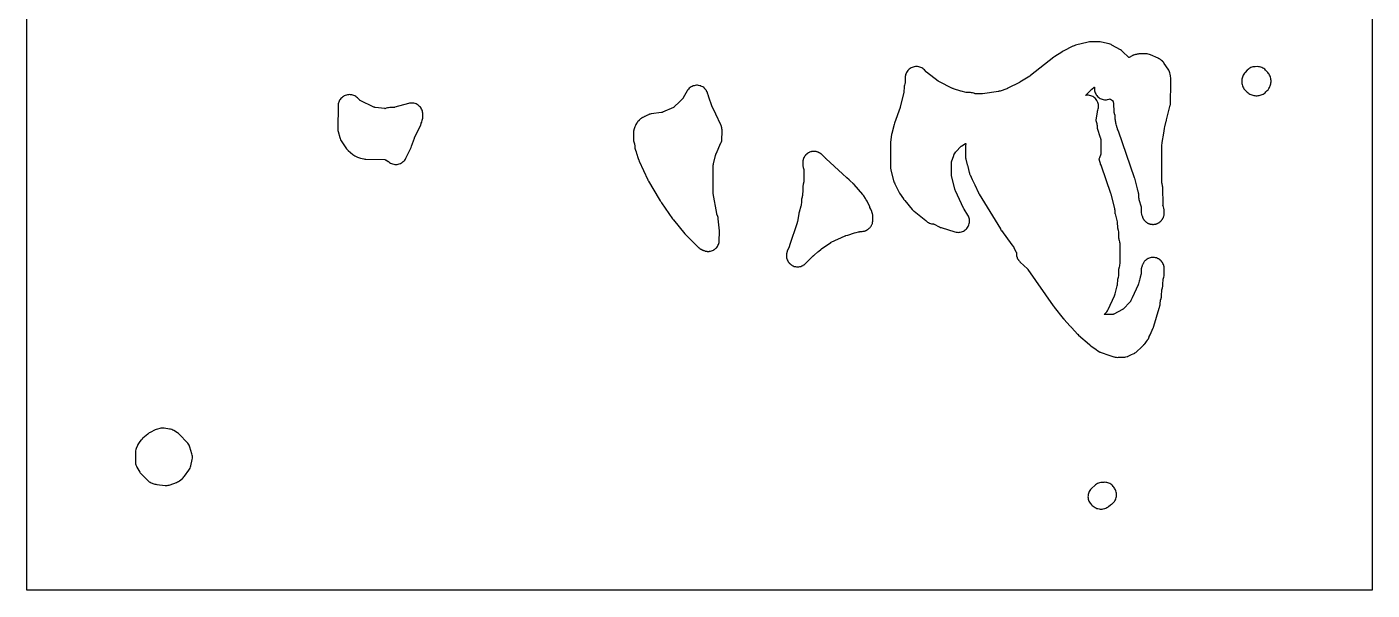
# Model space of a CAD drawing. Header units: millimetres. Extents: x 0 to 300, y 0 to 300.
# Drawn here: x 0 to 300, y 0 to 125.6 of the extents above; entities that cross this region are included whole.
import ezdxf

# ---------------------------------------------------------------- set-up
doc = ezdxf.new("R2010")
doc.units = ezdxf.units.MM
doc.layers.add('CUT', color=7, linetype='CONTINUOUS')

msp = doc.modelspace()

# ---------------------------------------------------------------- linework, layer by layer
at = {"layer": 'CUT'}
msp.add_lwpolyline([(299.96, 299.94), (299.96, 0.06), (299.96, 0.05), (299.96, 0.02), (299.96, 0.01), (299.95, 0), (299.94, 0), (299.91, 0), (299.9, 0), (0.06, 0), (0.05, 0), (0.02, 0), (0.01, 0), (0.01, 0.01), (0, 0.01), (0, 0.02), (0, 0.05), (0, 0.06), (0, 299.94)], dxfattribs=at)
for points in [[(193.35, 91.09), (193.43, 90.84), (193.54, 90.6), (194.45, 88.81), (194.6, 88.55), (195.45, 87.28), (195.48, 87.25), (195.5, 87.22), (195.6, 87.08), (195.66, 87.01), (195.67, 87), (195.76, 86.9), (197.42, 84.92), (197.57, 84.76), (197.73, 84.61), (197.79, 84.56), (197.82, 84.54), (200.45, 82.42), (200.46, 82.41), (200.54, 82.34), (200.64, 82.25), (200.65, 82.25), (200.84, 82.1), (201.04, 81.98), (201.26, 81.88), (201.49, 81.79), (201.72, 81.73), (201.96, 81.69), (202.15, 81.67), (202.22, 81.66), (202.24, 81.66), (202.25, 81.65), (202.26, 81.65), (202.27, 81.64), (202.28, 81.64), (203.44, 81.03), (203.48, 81.01), (203.5, 81), (203.69, 80.92), (203.89, 80.85), (206.95, 79.91), (207.18, 79.85), (207.42, 79.81), (207.66, 79.8), (207.9, 79.81), (208.14, 79.84), (208.38, 79.9), (208.61, 79.98), (208.83, 80.08), (209.04, 80.2), (209.23, 80.34), (209.41, 80.5), (209.58, 80.68), (209.73, 80.87), (209.86, 81.07), (209.97, 81.29), (210.05, 81.51), (210.12, 81.75), (210.16, 81.98), (210.18, 82.23), (210.17, 82.47), (210.15, 82.71), (210.1, 82.94), (210.02, 83.17), (209.93, 83.4), (209.81, 83.61), (208.96, 85), (208.93, 85.04), (208.9, 85.1), (208.86, 85.18), (207.05, 89.08), (207.01, 89.18), (207, 89.2), (206.98, 89.26), (206.95, 89.35), (206.93, 89.42), (206.92, 89.45), (206.18, 92.45), (206.18, 92.46), (206.17, 92.47), (206.17, 92.48), (206.16, 92.57), (206.15, 92.67), (206.15, 92.7), (206.15, 92.71), (206.14, 95.08), (206.15, 95.19), (206.15, 95.26), (206.15, 95.28), (206.15, 95.31), (206.17, 95.4), (206.17, 95.44), (206.18, 95.46), (206.18, 95.48), (206.2, 95.52), (206.67, 96.96), (206.71, 97.09), (206.76, 97.18), (206.77, 97.2), (206.8, 97.26), (207.03, 97.63), (207.04, 97.64), (207.08, 97.7), (207.1, 97.74), (207.14, 97.78), (207.14, 97.79), (207.18, 97.82), (207.19, 97.84), (208.27, 98.94), (208.33, 99), (208.36, 99.03), (208.38, 99.04), (208.4, 99.06), (208.46, 99.09), (208.5, 99.12), (209.33, 99.61), (209.4, 99.64), (209.35, 99.46), (209.35, 99.44), (209.31, 99.2), (209.31, 99.18), (209.3, 98.93), (209.31, 96.77), (209.31, 96.75), (209.31, 96.73), (209.31, 96.68), (209.32, 96.63), (209.32, 96.62), (209.33, 96.47), (209.33, 96.44), (209.38, 96.18), (209.38, 96.17), (209.38, 96.14), (209.7, 94.85), (209.73, 94.75), (209.8, 94.47), (210.13, 93.15), (210.14, 93.11), (210.16, 93.04), (210.17, 93.01), (210.18, 92.98), (210.19, 92.92), (210.2, 92.9), (210.21, 92.89), (210.21, 92.88), (210.28, 92.7), (210.3, 92.66), (210.78, 91.62), (211.15, 90.84), (211.35, 90.41), (212.18, 88.62), (212.18, 88.61), (212.19, 88.59), (212.22, 88.53), (212.24, 88.5), (212.25, 88.49), (212.27, 88.45), (212.29, 88.41), (212.31, 88.37), (212.32, 88.35), (212.33, 88.34), (217.07, 80.57), (217.1, 80.51), (217.12, 80.47), (217.14, 80.44), (217.16, 80.41), (217.17, 80.39), (217.28, 80.23), (217.29, 80.22), (219.66, 77), (219.98, 76.57), (219.98, 76.56), (219.99, 76.55), (219.99, 76.54), (220, 76.53), (220.01, 76.52), (220.02, 76.5), (220.02, 76.49), (220.03, 76.48), (220.04, 76.47), (220.07, 76.41), (220.24, 76.07), (220.59, 75.36), (220.59, 75.35), (220.6, 75.33), (220.61, 75.31), (220.62, 75.28), (220.63, 75.27), (220.63, 75.26), (220.63, 75.25), (220.63, 75.24), (220.63, 75.22), (220.64, 75.02), (220.66, 74.84), (220.66, 74.8), (220.69, 74.6), (220.69, 74.58), (220.74, 74.37), (220.74, 74.35), (220.78, 74.23), (220.8, 74.19), (220.81, 74.17), (220.81, 74.16), (220.81, 74.15), (220.82, 74.13), (220.83, 74.12), (220.91, 73.93), (220.91, 73.92), (221.02, 73.72), (221.06, 73.66), (221.08, 73.64), (221.09, 73.62), (221.11, 73.59), (221.15, 73.53), (221.3, 73.35), (221.3, 73.34), (221.39, 73.25), (221.41, 73.23), (221.43, 73.22), (221.46, 73.19), (221.47, 73.18), (223.1, 71.69), (223.1, 71.68), (223.12, 71.67), (223.13, 71.66), (223.13, 71.65), (223.14, 71.64), (223.18, 71.6), (223.19, 71.58), (223.22, 71.54), (228.87, 63.42), (228.9, 63.39), (228.91, 63.37), (228.95, 63.32), (228.96, 63.31), (228.97, 63.29), (228.99, 63.27), (229, 63.25), (229.05, 63.19), (229.05, 63.18), (229.09, 63.13), (231.08, 60.62), (231.11, 60.58), (231.12, 60.57), (231.19, 60.49), (231.24, 60.43), (232.63, 58.9), (232.69, 58.84), (232.79, 58.73), (232.99, 58.51), (234.3, 57.07), (234.31, 57.06), (234.51, 56.86), (234.52, 56.86), (236.91, 54.78), (236.92, 54.77), (236.95, 54.74), (237, 54.7), (237.01, 54.69), (237.06, 54.65), (237.07, 54.64), (237.09, 54.63), (237.16, 54.57), (237.17, 54.56), (237.19, 54.55), (237.2, 54.54), (237.23, 54.51), (238.4, 53.66), (238.83, 53.35), (238.84, 53.35), (238.85, 53.34), (238.89, 53.31), (238.97, 53.26), (239.05, 53.21), (239.09, 53.19), (239.11, 53.18), (239.12, 53.17), (239.19, 53.14), (239.28, 53.1), (239.28, 53.09), (239.32, 53.08), (239.35, 53.07), (239.37, 53.06), (239.51, 53.01), (239.52, 53), (241.25, 52.43), (242.4, 52.05), (242.41, 52.05), (242.42, 52.05), (242.46, 52.04), (242.47, 52.03), (242.48, 52.03), (242.68, 51.97), (242.96, 51.93), (243.24, 51.92), (243.25, 51.92), (243.38, 51.93), (243.5, 51.93), (243.61, 51.93), (243.67, 51.93), (243.7, 51.93), (243.82, 51.93), (244.55, 51.94), (244.7, 51.95), (244.76, 51.96), (244.79, 51.96), (244.81, 51.96), (244.84, 51.96), (245.07, 52), (245.08, 52.01), (245.32, 52.08), (245.47, 52.14), (245.5, 52.15), (245.51, 52.15), (245.56, 52.17), (245.57, 52.18), (246.16, 52.45), (246.33, 52.52), (246.67, 52.68), (246.88, 52.78), (246.89, 52.79), (247.07, 52.88), (247.08, 52.89), (247.26, 53), (247.27, 53.01), (247.43, 53.13), (247.44, 53.14), (247.59, 53.28), (247.6, 53.29), (248.38, 54.05), (248.74, 54.41), (248.96, 54.63), (249.06, 54.73), (249.07, 54.75), (249.19, 54.87), (249.21, 54.89), (249.27, 54.97), (249.3, 55.01), (249.31, 55.02), (249.33, 55.04), (249.65, 55.47), (249.88, 55.78), (249.9, 55.81), (249.9, 55.82), (249.92, 55.85), (249.93, 55.86), (249.95, 55.89), (249.99, 55.95), (250, 55.97), (250.01, 55.98), (250.03, 56.01), (250.03, 56.02), (250.04, 56.03), (250.07, 56.08), (250.14, 56.22), (250.14, 56.23), (250.15, 56.25), (250.16, 56.27), (250.17, 56.29), (250.25, 56.47), (250.28, 56.54), (250.47, 56.97), (251.17, 58.53), (251.18, 58.54), (251.2, 58.6), (251.23, 58.7), (251.26, 58.77), (251.29, 58.85), (251.3, 58.86), (252.49, 62.92), (252.52, 63.05), (252.55, 63.15), (252.6, 63.32), (252.62, 63.38), (252.63, 63.42), (252.68, 63.65), (252.69, 63.68), (252.7, 63.69), (252.7, 63.7), (252.71, 63.78), (252.71, 63.81), (252.71, 63.85), (252.72, 63.93), (252.73, 63.99), (252.76, 64.56), (252.76, 64.58), (252.77, 64.62), (252.77, 64.63), (252.77, 64.64), (252.78, 64.65), (252.81, 64.73), (252.83, 64.78), (252.85, 64.83), (252.86, 64.86), (252.86, 64.87), (252.89, 64.95), (252.9, 64.98), (252.91, 64.99), (252.91, 65), (252.92, 65.03), (252.93, 65.07), (252.93, 65.09), (252.94, 65.13), (252.96, 65.19), (252.97, 65.22), (253.01, 65.45), (253.01, 65.49), (253.01, 65.56), (253.02, 65.67), (253.02, 65.68), (253.06, 66.87), (253.06, 66.91), (253.06, 66.92), (253.06, 66.94), (253.06, 66.95), (253.06, 66.96), (253.07, 66.97), (253.07, 66.98), (253.07, 66.99), (253.07, 67), (253.08, 67.01), (253.08, 67.03), (253.12, 67.12), (253.13, 67.13), (253.16, 67.21), (253.18, 67.27), (253.19, 67.29), (253.2, 67.34), (253.24, 67.49), (253.26, 67.56), (253.29, 67.74), (253.29, 67.76), (253.3, 67.77), (253.3, 67.78), (253.3, 67.8), (253.3, 67.83), (253.31, 68), (253.32, 68.01), (253.33, 68.49), (253.33, 68.51), (253.33, 68.54), (253.34, 69.02), (253.35, 69.09), (253.35, 69.12), (253.35, 69.15), (253.35, 69.17), (253.35, 69.2), (253.35, 69.22), (253.35, 69.23), (253.35, 69.25), (253.35, 69.26), (253.35, 69.27), (253.36, 69.28), (253.36, 69.29), (253.36, 69.3), (253.36, 69.31), (253.36, 69.32), (253.37, 69.34), (253.38, 69.36), (253.38, 69.38), (253.39, 69.41), (253.41, 69.46), (253.44, 69.54), (253.45, 69.55), (253.45, 69.56), (253.46, 69.59), (253.46, 69.6), (253.52, 69.81), (253.57, 70.08), (253.57, 70.09), (253.59, 70.35), (253.59, 70.37), (253.6, 71.19), (253.6, 71.3), (253.61, 71.38), (253.61, 71.46), (253.61, 71.65), (253.61, 71.68), (253.6, 71.9), (253.6, 71.92), (253.59, 72.01), (253.57, 72.15), (253.57, 72.16), (253.55, 72.24), (253.53, 72.32), (253.53, 72.33), (253.52, 72.35), (253.51, 72.39), (253.51, 72.4), (253.5, 72.43), (253.49, 72.47), (253.46, 72.55), (253.43, 72.62), (253.43, 72.63), (253.33, 72.85), (253.21, 73.06), (253.2, 73.07), (253.17, 73.11), (253.13, 73.16), (253.09, 73.22), (253.07, 73.26), (253.06, 73.26), (253.05, 73.27), (253.01, 73.32), (253, 73.33), (252.96, 73.39), (252.91, 73.44), (252.73, 73.61), (252.71, 73.62), (252.68, 73.64), (252.63, 73.68), (252.54, 73.75), (252.33, 73.88), (252.29, 73.9), (252.13, 73.98), (252.12, 73.99), (252.1, 74), (251.89, 74.08), (251.88, 74.08), (251.83, 74.09), (251.65, 74.14), (251.41, 74.18), (251.17, 74.2), (251.05, 74.2), (250.93, 74.2), (250.69, 74.17), (250.45, 74.12), (250.24, 74.05), (250.22, 74.04), (250.12, 73.99), (250, 73.94), (249.78, 73.82), (249.75, 73.8), (249.74, 73.79), (249.69, 73.76), (249.58, 73.69), (249.4, 73.53), (249.36, 73.49), (249.35, 73.47), (249.31, 73.43), (249.23, 73.35), (249.14, 73.23), (249.08, 73.16), (249, 73.03), (248.95, 72.96), (248.88, 72.82), (248.84, 72.74), (248.78, 72.59), (248.76, 72.55), (248.75, 72.54), (248.74, 72.52), (248.72, 72.46), (248.68, 72.35), (248.67, 72.32), (248.67, 72.31), (248.66, 72.3), (248.66, 72.29), (248.65, 72.27), (248.64, 72.24), (248.64, 72.23), (248.63, 72.22), (248.63, 72.21), (248.58, 72.08), (248.56, 71.99), (248.56, 71.98), (248.56, 71.96), (248.55, 71.93), (248.55, 71.92), (248.53, 71.88), (248.49, 71.66), (248.47, 71.45), (248.44, 70.77), (248.44, 70.67), (248.44, 70.66), (248.44, 70.65), (248.44, 70.62), (248.43, 70.61), (248.43, 70.6), (248.43, 70.59), (248.43, 70.58), (248.43, 70.57), (248.25, 69.84), (248.14, 69.4), (248.07, 69.12), (248.02, 68.93), (247.85, 68.29), (247.85, 68.27), (247.83, 68.2), (247.83, 68.19), (247.82, 68.18), (247.82, 68.17), (247.82, 68.16), (247.81, 68.14), (247.8, 68.12), (246.46, 65.22), (246.23, 64.72), (246.15, 64.54), (246.12, 64.48), (246.11, 64.47), (246.1, 64.45), (246.1, 64.44), (246.09, 64.43), (246.09, 64.42), (246.08, 64.41), (246.07, 64.4), (246.07, 64.39), (246.07, 64.38), (246.04, 64.35), (246.03, 64.34), (246.02, 64.33), (244.45, 62.7), (244.44, 62.69), (244.43, 62.68), (244.42, 62.67), (244.4, 62.66), (244.4, 62.65), (244.37, 62.63), (244.36, 62.63), (244.35, 62.62), (244.34, 62.61), (244.32, 62.6), (242.35, 61.53), (242.32, 61.52), (242.31, 61.51), (242.3, 61.51), (242.29, 61.5), (242.26, 61.49), (242.25, 61.49), (242.23, 61.49), (242.22, 61.49), (242.21, 61.49), (242.2, 61.49), (240.28, 61.49), (240.26, 61.49), (240.25, 61.49), (240.24, 61.5), (240.27, 61.53), (240.62, 61.88), (240.81, 62.1), (240.97, 62.33), (241.1, 62.58), (242.53, 65.67), (242.62, 65.88), (242.68, 66.11), (243.12, 67.85), (243.17, 68.09), (243.2, 68.34), (243.23, 69.03), (243.24, 69.12), (243.24, 69.13), (243.24, 69.14), (243.25, 69.23), (243.25, 69.28), (243.26, 69.32), (243.26, 69.33), (243.28, 69.4), (243.28, 69.41), (243.3, 69.46), (243.34, 69.55), (243.42, 69.82), (243.47, 70.09), (243.49, 70.36), (243.52, 71.57), (243.52, 71.64), (243.53, 71.72), (243.54, 71.8), (243.54, 71.82), (243.54, 71.84), (243.56, 71.89), (243.59, 71.97), (243.61, 72.03), (243.62, 72.06), (243.69, 72.32), (243.74, 72.58), (243.75, 72.84), (243.76, 77.07), (243.75, 77.29), (243.72, 77.51), (243.68, 77.72), (243.6, 78.02), (243.59, 78.04), (243.54, 78.23), (243.53, 78.27), (243.53, 78.33), (243.52, 78.46), (243.49, 79.66), (243.47, 79.92), (243.42, 80.19), (243.34, 80.44), (243.32, 80.51), (243.3, 80.59), (243.28, 80.64), (243.26, 80.72), (243.26, 80.74), (243.25, 80.84), (243.24, 80.91), (243.24, 80.93), (243.24, 80.97), (243.2, 81.89), (243.17, 82.17), (243.11, 82.44), (242.72, 83.9), (242.7, 83.95), (242.7, 83.96), (242.7, 83.98), (242.7, 84.02), (242.69, 84.12), (242.69, 84.14), (242.65, 84.7), (242.63, 84.92), (242.58, 85.14), (241.79, 88.29), (241.73, 88.5), (239.61, 94.57), (239.52, 94.8), (239.41, 95.01), (239.38, 95.06), (239.37, 95.15), (239.32, 95.39), (239.25, 95.63), (239.09, 96.09), (239.07, 96.13), (239.08, 96.15), (239.1, 96.18), (239.23, 96.46), (239.25, 96.5), (239.26, 96.53), (239.27, 96.56), (239.3, 96.62), (239.31, 96.65), (239.35, 96.74), (239.36, 96.77), (239.37, 96.78), (239.38, 96.8), (239.39, 96.83), (239.39, 96.84), (239.39, 96.85), (239.4, 96.87), (239.41, 96.88), (239.42, 96.9), (239.43, 96.94), (239.46, 97.04), (239.47, 97.09), (239.47, 97.1), (239.48, 97.15), (239.49, 97.17), (239.49, 97.18), (239.49, 97.19), (239.5, 97.2), (239.51, 97.26), (239.52, 97.34), (239.52, 97.35), (239.52, 97.36), (239.53, 97.44), (239.53, 97.46), (239.54, 97.47), (239.54, 97.48), (239.55, 97.71), (239.54, 100.15), (239.54, 100.16), (239.54, 100.17), (239.54, 100.2), (239.53, 100.4), (239.53, 100.42), (239.52, 100.48), (239.51, 100.5), (239.51, 100.51), (239.5, 100.56), (239.49, 100.65), (239.49, 100.67), (239.45, 100.82), (239.44, 100.83), (239.43, 100.87), (239.42, 100.92), (238.76, 102.98), (238.75, 103.01), (238.75, 103.03), (238.75, 103.04), (238.74, 103.05), (238.74, 103.07), (238.74, 103.08), (238.74, 103.09), (238.73, 103.1), (238.73, 103.11), (238.73, 103.13), (238.73, 103.16), (238.73, 103.18), (238.73, 103.21), (238.73, 103.22), (238.72, 103.24), (238.72, 103.27), (238.71, 103.47), (238.71, 103.48), (238.7, 103.68), (238.7, 103.69), (238.69, 103.7), (238.68, 103.79), (238.68, 103.83), (238.68, 103.87), (238.67, 103.93), (238.67, 103.94), (238.65, 104.03), (238.62, 104.18), (238.61, 104.18), (238.59, 104.24), (238.58, 104.27), (238.58, 104.3), (238.57, 104.32), (238.54, 104.41), (238.54, 104.42), (238.53, 104.45), (238.52, 104.47), (238.51, 104.48), (238.5, 104.5), (238.47, 104.59), (238.46, 104.61), (238.45, 104.64), (238.44, 104.69), (238.43, 104.69), (238.43, 104.7), (238.43, 104.71), (238.42, 104.72), (238.42, 104.74), (238.42, 104.75), (238.42, 104.79), (238.42, 104.81), (238.42, 104.82), (238.43, 104.83), (238.72, 106.7), (238.73, 106.77), (238.73, 106.78), (238.74, 106.83), (238.74, 106.84), (238.74, 106.85), (238.75, 106.86), (238.84, 107.09), (238.91, 107.33), (238.95, 107.58), (238.97, 107.83), (238.96, 108.07), (238.93, 108.32), (238.87, 108.56), (238.79, 108.8), (238.69, 109.03), (238.57, 109.24), (238.42, 109.44), (238.26, 109.63), (238.07, 109.8), (237.88, 109.95), (237.66, 110.08), (237.44, 110.18), (237.21, 110.27), (236.96, 110.33), (236.72, 110.37), (236.47, 110.38), (236.45, 110.38), (236.25, 110.37), (236.15, 110.36), (236.14, 110.36), (236.13, 110.36), (236.13, 110.37), (236.14, 110.38), (236.15, 110.39), (237.29, 111.58), (237.39, 111.68), (237.4, 111.69), (237.41, 111.69), (237.42, 111.71), (237.43, 111.71), (237.46, 111.74), (237.48, 111.75), (238.02, 112.15), (238.03, 112.16), (238.04, 112.16), (238.04, 112.15), (238.04, 112.11), (238.03, 111.86), (238.04, 111.62), (238.08, 111.38), (238.14, 111.15), (238.22, 110.92), (238.33, 110.7), (238.45, 110.49), (238.6, 110.29), (238.76, 110.11), (238.94, 109.95), (239.13, 109.81), (239.34, 109.68), (239.56, 109.58), (239.79, 109.49), (240.02, 109.43), (240.26, 109.39), (240.51, 109.38), (240.75, 109.39), (240.99, 109.42), (241.23, 109.48), (241.31, 109.5), (241.35, 109.51), (241.56, 109.56), (241.57, 109.56), (241.58, 109.55), (241.59, 109.55), (241.59, 109.54), (241.6, 109.54), (241.83, 109.38), (241.86, 109.36), (241.91, 109.33), (242.03, 109.24), (242.07, 109.21), (242.08, 109.21), (242.09, 109.2), (242.1, 109.2), (242.12, 109.18), (242.12, 109.17), (242.13, 109.17), (242.13, 109.16), (242.14, 109.15), (242.14, 109.14), (242.15, 109.12), (242.23, 108.89), (242.25, 108.83), (242.29, 108.71), (242.3, 108.68), (242.31, 108.67), (242.31, 108.65), (242.31, 108.64), (242.31, 108.63), (242.31, 108.62), (242.32, 108.61), (242.32, 108.6), (242.32, 108.58), (242.32, 108.57), (242.33, 108.06), (242.33, 108.01), (242.33, 107.8), (242.34, 107.43), (242.35, 106.98), (242.35, 106.97), (242.35, 106.93), (242.36, 106.74), (242.37, 106.71), (242.37, 106.7), (242.37, 106.69), (242.37, 106.68), (242.37, 106.67), (242.37, 106.66), (242.39, 106.51), (242.41, 106.44), (242.41, 106.43), (242.45, 106.28), (242.46, 106.24), (242.47, 106.22), (242.48, 106.2), (242.48, 106.19), (242.48, 106.18), (242.49, 106.15), (242.52, 106.06), (242.56, 105.98), (242.57, 105.97), (242.57, 105.96), (242.58, 105.94), (242.59, 105.91), (242.59, 105.9), (242.59, 105.89), (242.59, 105.87), (242.59, 105.85), (242.59, 105.77), (242.62, 105.23), (242.62, 105.21), (242.63, 105.16), (242.63, 105.1), (242.64, 104.93), (242.64, 104.89), (242.66, 104.68), (242.71, 104.44), (242.73, 104.35), (242.75, 104.24), (242.8, 104.04), (242.91, 103.59), (242.92, 103.58), (242.92, 103.57), (242.92, 103.56), (242.93, 103.53), (242.94, 103.52), (242.94, 103.51), (242.96, 103.45), (242.97, 103.41), (242.97, 103.4), (242.98, 103.36), (242.99, 103.34), (243.01, 103.29), (243.14, 102.92), (243.22, 102.67), (243.3, 102.44), (246.93, 92.03), (246.97, 91.88), (247.49, 89.82), (247.57, 89.51), (247.59, 89.43), (247.63, 89.29), (247.8, 88.62), (247.8, 88.61), (247.8, 88.6), (247.8, 88.58), (247.81, 88.54), (247.82, 88.51), (247.83, 88.46), (247.84, 88.44), (247.84, 88.43), (247.84, 88.41), (247.85, 88.4), (247.85, 88.39), (247.85, 88.38), (247.85, 88.37), (247.85, 88.36), (247.85, 88.35), (247.85, 88.32), (247.86, 88.22), (247.86, 88.18), (247.88, 87.97), (247.89, 87.83), (247.89, 87.79), (247.9, 87.65), (247.9, 87.63), (247.9, 87.61), (247.92, 87.38), (247.97, 87.19), (247.97, 87.18), (247.98, 87.17), (247.98, 87.16), (247.98, 87.15), (247.98, 87.14), (248.43, 85.46), (248.48, 85.3), (248.46, 85.14), (248.46, 84.89), (248.46, 84.88), (248.47, 84.73), (248.47, 84.7), (248.47, 84.69), (248.48, 84.49), (248.48, 84.42), (248.48, 84.41), (248.48, 84.39), (248.48, 84.33), (248.48, 84.32), (248.49, 84.12), (248.54, 83.86), (248.55, 83.81), (248.61, 83.6), (248.62, 83.57), (248.63, 83.56), (248.63, 83.55), (248.66, 83.46), (248.74, 83.25), (248.76, 83.2), (248.79, 83.12), (248.81, 83.07), (248.82, 83.06), (248.83, 83.04), (248.84, 83.02), (248.84, 83.01), (248.85, 82.98), (248.86, 82.96), (248.9, 82.89), (248.91, 82.88), (248.92, 82.86), (248.92, 82.85), (248.93, 82.84), (248.93, 82.83), (248.94, 82.82), (248.98, 82.75), (249, 82.73), (249.01, 82.72), (249.02, 82.7), (249.04, 82.67), (249.04, 82.66), (249.05, 82.64), (249.07, 82.62), (249.12, 82.55), (249.15, 82.52), (249.17, 82.5), (249.19, 82.47), (249.19, 82.46), (249.2, 82.45), (249.27, 82.38), (249.28, 82.37), (249.29, 82.36), (249.31, 82.34), (249.33, 82.32), (249.37, 82.27), (249.41, 82.24), (249.45, 82.2), (249.51, 82.15), (249.55, 82.11), (249.59, 82.09), (249.6, 82.08), (249.64, 82.05), (249.7, 82.01), (249.75, 81.97), (249.79, 81.95), (249.84, 81.92), (249.89, 81.89), (249.91, 81.88), (249.92, 81.88), (249.93, 81.87), (249.96, 81.85), (249.99, 81.84), (250.05, 81.81), (250.12, 81.78), (250.19, 81.75), (250.25, 81.73), (250.28, 81.72), (250.3, 81.72), (250.32, 81.71), (250.35, 81.7), (250.36, 81.69), (250.37, 81.69), (250.42, 81.67), (250.44, 81.67), (250.46, 81.67), (250.49, 81.66), (250.5, 81.66), (250.51, 81.65), (250.57, 81.64), (250.66, 81.62), (250.75, 81.61), (250.9, 81.59), (250.93, 81.59), (250.95, 81.59), (250.96, 81.59), (250.97, 81.59), (250.99, 81.58), (251.14, 81.58), (251.23, 81.58), (251.34, 81.59), (251.35, 81.59), (251.36, 81.6), (251.37, 81.6), (251.39, 81.6), (251.44, 81.61), (251.46, 81.61), (251.47, 81.61), (251.48, 81.61), (251.5, 81.62), (251.52, 81.62), (251.63, 81.64), (251.64, 81.64), (251.71, 81.65), (251.78, 81.68), (251.81, 81.69), (251.85, 81.7), (251.86, 81.7), (251.87, 81.7), (251.94, 81.72), (252.06, 81.77), (252.07, 81.78), (252.09, 81.79), (252.16, 81.82), (252.31, 81.89), (252.32, 81.9), (252.33, 81.91), (252.36, 81.93), (252.37, 81.93), (252.39, 81.94), (252.4, 81.95), (252.41, 81.95), (252.42, 81.96), (252.52, 82.02), (252.54, 82.04), (252.55, 82.05), (252.56, 82.06), (252.57, 82.06), (252.66, 82.13), (252.69, 82.15), (252.71, 82.17), (252.72, 82.18), (252.73, 82.19), (252.74, 82.2), (252.75, 82.2), (252.76, 82.21), (252.84, 82.29), (252.89, 82.34), (252.91, 82.36), (252.93, 82.38), (252.97, 82.42), (253.01, 82.47), (253.02, 82.48), (253.03, 82.5), (253.05, 82.52), (253.07, 82.55), (253.08, 82.56), (253.09, 82.57), (253.16, 82.66), (253.18, 82.69), (253.18, 82.7), (253.19, 82.72), (253.2, 82.73), (253.21, 82.74), (253.23, 82.77), (253.26, 82.83), (253.27, 82.85), (253.28, 82.86), (253.3, 82.89), (253.32, 82.93), (253.33, 82.95), (253.33, 82.96), (253.34, 82.98), (253.38, 83.07), (253.41, 83.13), (253.42, 83.15), (253.42, 83.17), (253.43, 83.19), (253.44, 83.2), (253.47, 83.29), (253.5, 83.38), (253.51, 83.42), (253.51, 83.43), (253.52, 83.45), (253.56, 83.62), (253.57, 83.66), (253.58, 83.77), (253.58, 83.8), (253.58, 83.82), (253.58, 83.83), (253.59, 83.84), (253.59, 83.85), (253.59, 83.86), (253.59, 83.89), (253.59, 83.9), (253.59, 83.94), (253.59, 83.97), (253.6, 84.03), (253.6, 84.1), (253.6, 84.14), (253.6, 84.24), (253.6, 84.48), (253.59, 84.49), (253.59, 84.5), (253.59, 84.51), (253.59, 84.53), (253.58, 84.69), (253.57, 84.8), (253.56, 84.9), (253.53, 85.02), (253.52, 85.06), (253.51, 85.1), (253.5, 85.13), (253.49, 85.17), (253.49, 85.18), (253.49, 85.2), (253.41, 85.51), (253.38, 85.61), (253.35, 85.71), (253.33, 85.77), (253.32, 85.78), (253.32, 85.79), (253.32, 85.8), (253.33, 85.86), (253.33, 85.87), (253.34, 85.88), (253.34, 85.89), (253.35, 86.14), (253.31, 89.57), (253.31, 89.58), (253.31, 89.59), (253.3, 89.6), (253.3, 89.62), (253.29, 89.83), (253.28, 89.89), (253.25, 90.08), (253.24, 90.15), (253.12, 90.67), (253.1, 90.75), (253.08, 90.83), (253.08, 90.84), (253.08, 90.85), (253.07, 90.89), (253.06, 91), (253.05, 91.01), (253.05, 91.02), (253.05, 91.03), (253.05, 91.04), (253.05, 98.89), (253.05, 98.9), (253.05, 98.95), (253.06, 98.96), (253.06, 98.97), (253.06, 98.99), (253.06, 99), (253.06, 99.01), (253.09, 99.22), (253.16, 99.66), (253.18, 99.81), (253.5, 101.95), (253.65, 102.95), (253.65, 102.97), (253.65, 102.98), (253.65, 103), (253.66, 103.01), (253.66, 103.03), (253.66, 103.04), (253.66, 103.05), (253.67, 103.06), (253.67, 103.07), (253.74, 103.35), (254.05, 104.59), (254.1, 104.77), (254.14, 104.91), (254.96, 108.15), (254.96, 108.16), (254.96, 108.17), (254.98, 108.27), (254.99, 108.32), (255, 108.35), (255.02, 108.45), (255.02, 108.46), (255.04, 108.75), (255.04, 108.76), (255.08, 112.93), (255.08, 112.94), (255.08, 113.01), (255.08, 113.04), (255.07, 113.49), (255.05, 114.3), (255.03, 114.55), (255.03, 114.56), (255.02, 114.58), (255.02, 114.59), (254.98, 114.81), (254.95, 114.94), (254.94, 115), (254.93, 115.05), (254.86, 115.36), (254.85, 115.36), (254.79, 115.58), (254.79, 115.59), (254.71, 115.8), (254.68, 115.86), (254.67, 115.87), (254.66, 115.91), (254.61, 116.01), (254.6, 116.01), (254.48, 116.21), (253.6, 117.5), (253.59, 117.51), (253.44, 117.71), (253.41, 117.74), (253.26, 117.9), (253.21, 117.95), (253, 118.15), (252.96, 118.18), (252.9, 118.24), (252.84, 118.3), (252.75, 118.36), (252.66, 118.42), (252.53, 118.5), (252.52, 118.51), (252.51, 118.52), (252.48, 118.54), (252.38, 118.59), (252.33, 118.61), (252.28, 118.63), (250.54, 119.4), (250.53, 119.41), (250.29, 119.5), (250.06, 119.56), (250.05, 119.57), (249.8, 119.61), (249.79, 119.61), (249.78, 119.61), (249.56, 119.62), (249.55, 119.62), (249.54, 119.63), (249.08, 119.63), (248.82, 119.63), (248.62, 119.63), (248.55, 119.64), (248.48, 119.64), (248.38, 119.64), (248.37, 119.64), (248.34, 119.64), (248.32, 119.64), (248.11, 119.63), (247.91, 119.61), (247.77, 119.57), (247.71, 119.56), (247.67, 119.55), (247.65, 119.54), (247.58, 119.52), (247.45, 119.49), (247.24, 119.44), (247.22, 119.44), (247.04, 119.4), (247.02, 119.39), (247, 119.38), (246.76, 119.31), (246.74, 119.3), (246.72, 119.29), (246.7, 119.29), (246.65, 119.27), (246.61, 119.25), (246.58, 119.24), (246.55, 119.22), (246.53, 119.21), (246.5, 119.2), (246.49, 119.2), (245.78, 118.84), (245.71, 118.81), (245.7, 118.81), (245.64, 118.85), (244.4, 120.08), (244.24, 120.23), (244.06, 120.37), (243.87, 120.49), (241.96, 121.57), (241.75, 121.67), (241.54, 121.75), (241.32, 121.82), (239.63, 122.23), (239.33, 122.28), (239.03, 122.3), (237.26, 122.29), (236.96, 122.27), (236.68, 122.22), (233.81, 121.52), (233.54, 121.44), (233.28, 121.33), (233.26, 121.32), (233.25, 121.31), (231.05, 120.2), (231.03, 120.19), (231.01, 120.18), (230.88, 120.1), (230.79, 120.05), (230.76, 120.03), (229.24, 119.03), (229.19, 119), (229.18, 118.99), (228.99, 118.86), (223.78, 114.78), (223.62, 114.67), (223.61, 114.66), (221.44, 113.29), (221.41, 113.27), (221.4, 113.27), (221.31, 113.21), (218.76, 111.95), (218.65, 111.89), (218.61, 111.87), (218.52, 111.84), (217, 111.33), (216.93, 111.31), (216.91, 111.31), (216.89, 111.3), (216.85, 111.29), (216.75, 111.27), (216.72, 111.27), (216.71, 111.26), (216.7, 111.26), (216.65, 111.25), (213.12, 110.73), (213.11, 110.73), (212.98, 110.71), (212.88, 110.7), (212.78, 110.68), (212.77, 110.68), (212.75, 110.68), (212.73, 110.68), (211.52, 110.71), (211.46, 110.71), (211.43, 110.72), (211.41, 110.72), (211.34, 110.75), (211.12, 110.84), (210.88, 110.9), (210.64, 110.94), (210.4, 110.96), (209.59, 110.98), (209.57, 110.98), (209.53, 110.98), (209.49, 110.99), (209.46, 110.99), (208.32, 111.27), (208.3, 111.28), (208.29, 111.28), (208.25, 111.29), (206.6, 111.84), (206.53, 111.86), (206.43, 111.92), (203.34, 113.46), (203.27, 113.5), (203.26, 113.5), (203.25, 113.51), (203.23, 113.52), (203.2, 113.55), (200.61, 115.56), (200.52, 115.63), (200.51, 115.64), (200.13, 116.03), (199.95, 116.19), (199.75, 116.34), (199.54, 116.47), (199.32, 116.58), (199.09, 116.66), (198.86, 116.73), (198.61, 116.77), (198.37, 116.78), (198.12, 116.77), (197.88, 116.74), (197.64, 116.68), (197.41, 116.6), (197.18, 116.5), (196.97, 116.37), (196.77, 116.23), (196.59, 116.07), (196.42, 115.88), (196.27, 115.69), (196.15, 115.48), (196.04, 115.26), (195.95, 115.03), (195.89, 114.79), (195.85, 114.55), (195.84, 114.3), (195.83, 113.17), (195.83, 113.1), (195.83, 113.09), (195.81, 113.06), (195.75, 112.9), (195.67, 112.65), (195.62, 112.39), (195.59, 112.12), (195.55, 111.22), (195.55, 111.11), (195.55, 111.09), (195.53, 111.04), (195.53, 111.02), (194.74, 107.8), (194.71, 107.71), (194.7, 107.67), (193.44, 104.13), (193.37, 103.89), (192.87, 101.86), (192.82, 101.61), (192.58, 99.92), (192.56, 99.57), (192.56, 99.56), (192.56, 99.55), (192.59, 94.29), (192.6, 94.08), (192.63, 93.87), (192.67, 93.66)], [(273.38, 110.38), (273.61, 110.32), (273.84, 110.29), (274.07, 110.28), (274.31, 110.28), (274.54, 110.29), (274.77, 110.32), (275, 110.38), (275.22, 110.45), (275.43, 110.54), (275.65, 110.65), (275.88, 110.79), (276.1, 110.94), (276.3, 111.12), (276.59, 111.41), (276.78, 111.62), (276.94, 111.86), (277.08, 112.11), (277.18, 112.32), (277.26, 112.52), (277.33, 112.73), (277.38, 112.95), (277.41, 113.17), (277.42, 113.39), (277.42, 113.64), (277.41, 113.89), (277.37, 114.14), (277.31, 114.38), (277.22, 114.61), (277.11, 114.84), (276.99, 115.06), (276.88, 115.25), (276.74, 115.44), (276.59, 115.61), (276.2, 116.01), (276.01, 116.18), (275.81, 116.33), (275.59, 116.46), (275.36, 116.57), (275.12, 116.66), (274.87, 116.72), (274.61, 116.75), (274.36, 116.76), (273.88, 116.75), (273.63, 116.73), (273.39, 116.69), (273.16, 116.63), (272.93, 116.54), (272.71, 116.43), (272.5, 116.3), (272.31, 116.15), (272.13, 115.98), (271.64, 115.47), (271.48, 115.29), (271.34, 115.1), (271.22, 114.89), (271.12, 114.67), (271.04, 114.45), (270.99, 114.22), (270.95, 113.98), (270.94, 113.74), (270.94, 113.27), (270.95, 113.02), (270.99, 112.77), (271.05, 112.52), (271.14, 112.28), (271.25, 112.06), (271.39, 111.84), (271.54, 111.64), (271.72, 111.46), (272.11, 111.09), (272.3, 110.93), (272.5, 110.78), (272.71, 110.66), (272.95, 110.54), (273.16, 110.45)], [(135.29, 102.14), (135.29, 100.49), (135.29, 100.48), (135.3, 100.24), (135.34, 99.99), (135.34, 99.98), (135.4, 99.74), (135.48, 99.53), (135.49, 99.51), (135.49, 99.5), (135.5, 99.48), (135.51, 99.47), (135.51, 99.46), (135.52, 99.44), (135.52, 99.43), (135.52, 99.42), (135.52, 99.41), (135.52, 99.4), (135.52, 99.38), (135.53, 99.28), (135.53, 99.25), (135.53, 99.24), (135.55, 98.91), (135.56, 98.87), (135.56, 98.84), (135.56, 98.81), (135.56, 98.8), (135.56, 98.79), (135.58, 98.59), (135.58, 98.58), (135.62, 98.38), (135.62, 98.37), (135.68, 98.17), (135.68, 98.16), (135.83, 97.73), (135.94, 97.41), (135.99, 97.25), (136.25, 96.48), (136.32, 96.26), (136.34, 96.19), (136.37, 96.1), (136.41, 95.98), (136.42, 95.97), (136.42, 95.96), (136.52, 95.71), (138.46, 91.53), (138.49, 91.48), (138.49, 91.47), (138.52, 91.4), (138.54, 91.36), (138.63, 91.2), (141.02, 87.17), (141.22, 86.83), (141.28, 86.74), (141.33, 86.66), (141.4, 86.54), (141.41, 86.52), (141.5, 86.38), (141.51, 86.37), (143.98, 82.81), (143.99, 82.79), (144.04, 82.72), (144.05, 82.71), (144.08, 82.68), (144.13, 82.61), (144.16, 82.57), (146.68, 79.49), (146.75, 79.41), (146.77, 79.39), (146.8, 79.36), (146.85, 79.29), (146.86, 79.29), (148.49, 77.68), (149.26, 76.92), (149.54, 76.64), (149.66, 76.52), (149.68, 76.5), (149.76, 76.43), (149.85, 76.35), (149.87, 76.33), (149.88, 76.33), (149.89, 76.32), (149.96, 76.27), (149.99, 76.25), (150.02, 76.23), (150.06, 76.2), (150.09, 76.17), (150.28, 76.07), (150.32, 76.04), (150.75, 75.83), (150.78, 75.81), (150.84, 75.79), (150.87, 75.78), (150.94, 75.75), (150.97, 75.73), (151, 75.72), (151.2, 75.65), (151.23, 75.64), (151.29, 75.63), (151.35, 75.62), (151.43, 75.6), (151.44, 75.6), (151.45, 75.59), (151.46, 75.59), (151.55, 75.58), (151.64, 75.57), (151.65, 75.57), (151.66, 75.56), (151.67, 75.56), (151.68, 75.56), (151.7, 75.56), (151.91, 75.55), (151.94, 75.55), (152.11, 75.56), (152.12, 75.56), (152.13, 75.57), (152.15, 75.57), (152.17, 75.57), (152.18, 75.57), (152.39, 75.6), (152.41, 75.6), (152.63, 75.66), (152.65, 75.66), (152.85, 75.74), (152.87, 75.75), (153.09, 75.85), (153.28, 75.97), (153.29, 75.97), (153.46, 76.1), (153.47, 76.11), (153.48, 76.12), (153.65, 76.27), (153.66, 76.28), (153.82, 76.45), (153.96, 76.64), (153.97, 76.65), (154.09, 76.85), (154.2, 77.06), (154.28, 77.29), (154.34, 77.52), (154.38, 77.76), (154.4, 78), (154.44, 79.85), (154.44, 79.9), (154.44, 79.91), (154.43, 80.15), (154.17, 82.83), (154.13, 83.07), (154.13, 83.08), (154.13, 83.09), (154.12, 83.1), (154.12, 83.12), (154.07, 83.31), (154.05, 83.4), (154, 83.52), (153.99, 83.54), (153.98, 83.55), (153.96, 83.6), (153.94, 83.66), (153.93, 83.67), (153.92, 83.69), (153.91, 83.72), (153.91, 83.73), (153.9, 83.76), (153.89, 83.77), (153.89, 83.78), (153.89, 83.8), (153.88, 83.81), (153.88, 83.82), (153.88, 83.83), (153.87, 83.86), (153.87, 83.88), (153.87, 83.9), (153.86, 83.98), (153.04, 88.48), (153.03, 88.51), (153.02, 88.52), (153.02, 88.53), (153.02, 88.54), (153.02, 88.55), (153.02, 88.56), (153.02, 88.57), (153.02, 88.58), (153.01, 88.59), (153.01, 88.6), (153.01, 88.62), (153.01, 88.63), (153.01, 88.65), (153.01, 88.7), (153, 94.49), (153, 94.5), (153, 94.51), (153, 94.53), (153.01, 94.55), (153.01, 94.56), (153.01, 94.57), (153.02, 94.65), (153.03, 94.67), (153.04, 94.74), (153.05, 94.79), (153.06, 94.84), (153.07, 94.88), (153.08, 94.9), (153.12, 95.07), (153.56, 96.92), (153.58, 96.98), (153.62, 97.18), (153.63, 97.24), (153.64, 97.27), (153.64, 97.28), (153.65, 97.3), (153.66, 97.32), (153.66, 97.33), (154.76, 99.75), (154.76, 99.76), (154.8, 99.86), (154.83, 99.92), (154.84, 99.95), (154.86, 100), (154.93, 100.25), (154.94, 100.31), (154.95, 100.41), (154.96, 100.45), (154.97, 100.51), (154.97, 100.53), (154.97, 100.55), (154.98, 100.6), (154.99, 100.77), (155, 101.99), (155, 102.42), (155, 102.68), (155, 102.69), (154.99, 102.91), (154.99, 102.92), (154.96, 103.14), (154.96, 103.15), (154.91, 103.36), (154.91, 103.37), (154.91, 103.38), (154.9, 103.41), (154.9, 103.42), (154.89, 103.43), (154.87, 103.49), (154.84, 103.58), (154.84, 103.59), (154.76, 103.79), (154.75, 103.81), (153.62, 106.15), (152.78, 107.9), (152.77, 107.91), (152.75, 107.96), (152.75, 107.97), (152.74, 107.99), (152.73, 108.01), (152.72, 108.04), (152.72, 108.05), (152.09, 109.94), (152.02, 110.16), (151.99, 110.24), (151.98, 110.26), (151.77, 110.88), (151.77, 110.89), (151.68, 111.12), (151.65, 111.18), (151.57, 111.34), (151.52, 111.42), (151.44, 111.55), (151.43, 111.55), (151.4, 111.59), (151.39, 111.6), (151.38, 111.61), (151.38, 111.62), (151.33, 111.69), (151.29, 111.73), (151.28, 111.74), (151.28, 111.75), (151.11, 111.92), (151.11, 111.93), (150.92, 112.08), (150.91, 112.09), (150.71, 112.23), (150.49, 112.35), (150.27, 112.44), (150.26, 112.45), (150.02, 112.52), (149.78, 112.57), (149.53, 112.6), (149.28, 112.6), (149.04, 112.57), (148.8, 112.52), (148.79, 112.52), (148.56, 112.45), (148.55, 112.45), (148.32, 112.36), (148.1, 112.24), (147.9, 112.1), (147.71, 111.94), (147.53, 111.76), (147.38, 111.57), (147.38, 111.56), (147.34, 111.5), (147.32, 111.48), (147.31, 111.46), (147.24, 111.36), (146.32, 109.78), (146.32, 109.77), (146.31, 109.76), (146.26, 109.67), (146.25, 109.67), (146.25, 109.66), (146.25, 109.65), (146.24, 109.65), (146.22, 109.62), (146.22, 109.61), (146.21, 109.6), (146.2, 109.59), (146.19, 109.58), (145.74, 109.14), (145.72, 109.12), (145.66, 109.06), (145.49, 108.89), (144.35, 107.78), (144.35, 107.77), (144.33, 107.76), (144.32, 107.75), (144.32, 107.74), (144.31, 107.73), (144.3, 107.73), (144.29, 107.72), (144.27, 107.71), (144.26, 107.71), (144.25, 107.7), (144.23, 107.69), (144.2, 107.68), (144.19, 107.68), (141.71, 106.58), (141.7, 106.57), (141.68, 106.56), (141.67, 106.56), (141.66, 106.56), (141.65, 106.55), (141.64, 106.55), (141.62, 106.55), (141.62, 106.54), (141.6, 106.54), (141.59, 106.54), (141.53, 106.53), (139.2, 106.22), (138.99, 106.18), (138.95, 106.17), (138.94, 106.16), (138.93, 106.16), (138.9, 106.15), (138.87, 106.14), (138.84, 106.13), (138.78, 106.12), (138.66, 106.08), (138.58, 106.05), (138.41, 105.97), (138.38, 105.96), (137.8, 105.66), (137.74, 105.63), (137.72, 105.62), (137.67, 105.59), (137.36, 105.43), (137.32, 105.41), (137.31, 105.41), (137.3, 105.4), (137.28, 105.39), (137.18, 105.33), (137.14, 105.31), (137.12, 105.3), (137.09, 105.28), (137.08, 105.27), (137, 105.22), (136.86, 105.12), (136.66, 104.94), (136.63, 104.91), (136.62, 104.9), (136.6, 104.88), (136.53, 104.8), (136.49, 104.76), (136.18, 104.42), (136.12, 104.35), (136.1, 104.32), (136.06, 104.28), (136.03, 104.25), (136.01, 104.21), (135.99, 104.18), (135.98, 104.17), (135.96, 104.14), (135.94, 104.11), (135.93, 104.1), (135.92, 104.09), (135.9, 104.06), (135.9, 104.05), (135.8, 103.87), (135.79, 103.86), (135.79, 103.85), (135.72, 103.7), (135.71, 103.67), (135.7, 103.66), (135.69, 103.64), (135.56, 103.32), (135.47, 103.08), (135.46, 103.05), (135.46, 103.04), (135.43, 102.96), (135.42, 102.94), (135.39, 102.86), (135.39, 102.84), (135.39, 102.83), (135.36, 102.71), (135.36, 102.7), (135.35, 102.69), (135.35, 102.68), (135.35, 102.66), (135.34, 102.63), (135.34, 102.62), (135.34, 102.61), (135.33, 102.6), (135.3, 102.39), (135.3, 102.37), (135.29, 102.16)], [(72.43, 110.47), (72.19, 110.51), (71.95, 110.52), (71.7, 110.51), (71.46, 110.48), (71.23, 110.42), (71, 110.34), (70.78, 110.24), (70.57, 110.12), (70.37, 109.98), (70.19, 109.82), (70.02, 109.65), (69.87, 109.46), (69.74, 109.25), (69.64, 109.04), (69.55, 108.81), (69.51, 108.69), (69.44, 108.44), (69.4, 108.18), (69.38, 107.93), (69.33, 102.96), (69.34, 102.73), (69.37, 102.5), (69.42, 102.28), (69.78, 100.95), (69.86, 100.7), (69.96, 100.47), (70.09, 100.25), (71.14, 98.62), (71.29, 98.4), (71.46, 98.21), (71.66, 98.03), (72.7, 97.18), (72.91, 97.03), (73.13, 96.9), (73.75, 96.58), (73.95, 96.49), (74.16, 96.41), (74.37, 96.36), (75.11, 96.2), (75.34, 96.16), (75.57, 96.14), (79.82, 96.02), (79.88, 96.02), (79.89, 96.02), (79.92, 96.01), (79.95, 96), (79.96, 95.99), (79.98, 95.99), (80.02, 95.96), (80.59, 95.59), (80.6, 95.58), (80.62, 95.57), (80.68, 95.51), (80.88, 95.37), (81.1, 95.24), (81.32, 95.13), (81.56, 95.05), (81.8, 94.99), (82.05, 94.96), (82.3, 94.95), (82.55, 94.97), (82.8, 95.01), (83.04, 95.07), (83.27, 95.16), (83.5, 95.28), (83.71, 95.41), (83.9, 95.57), (84.09, 95.74), (84.25, 95.93), (84.39, 96.14), (84.51, 96.36), (85.66, 98.73), (85.77, 99), (86.4, 100.81), (86.4, 100.82), (86.41, 100.83), (86.42, 100.85), (86.45, 100.91), (87.81, 103.82), (87.85, 103.89), (87.9, 104.02), (87.95, 104.12), (88.03, 104.35), (88.17, 104.83), (88.22, 105.05), (88.26, 105.27), (88.27, 105.49), (88.28, 106.11), (88.27, 106.35), (88.24, 106.6), (88.18, 106.84), (88.11, 107.07), (88, 107.29), (87.88, 107.5), (87.74, 107.7), (87.58, 107.89), (87.4, 108.05), (87.21, 108.2), (87, 108.33), (86.78, 108.44), (86.55, 108.53), (86.31, 108.59), (86.07, 108.63), (85.83, 108.65), (85.58, 108.64), (85.34, 108.61), (85.1, 108.56), (82.07, 107.7), (82.05, 107.7), (82.03, 107.69), (82.01, 107.69), (81.95, 107.68), (81.94, 107.68), (81.83, 107.66), (80.91, 107.63), (80.65, 107.6), (80.39, 107.55), (80.13, 107.47), (79.96, 107.4), (79.94, 107.39), (79.93, 107.39), (79.91, 107.38), (79.9, 107.38), (79.89, 107.38), (79.78, 107.4), (77.67, 107.67), (77.6, 107.67), (77.56, 107.68), (77.55, 107.68), (77.52, 107.69), (77.47, 107.71), (77.41, 107.74), (77.37, 107.76), (74.31, 109.21), (74.26, 109.23), (74.24, 109.25), (74.22, 109.26), (73.69, 109.79), (73.51, 109.95), (73.31, 110.1), (73.11, 110.22), (72.89, 110.32), (72.66, 110.41)], [(169.37, 74.86), (169.36, 74.68), (169.36, 74.64), (169.36, 74.63), (169.36, 74.62), (169.37, 74.39), (169.37, 74.37), (169.37, 74.35), (169.38, 74.31), (169.39, 74.26), (169.41, 74.13), (169.46, 73.91), (169.46, 73.89), (169.51, 73.76), (169.51, 73.75), (169.52, 73.74), (169.55, 73.66), (169.65, 73.45), (169.65, 73.44), (169.77, 73.24), (169.78, 73.23), (169.92, 73.04), (169.92, 73.03), (169.94, 73.01), (169.96, 72.99), (170.08, 72.86), (170.09, 72.85), (170.27, 72.68), (170.31, 72.65), (170.35, 72.62), (170.39, 72.59), (170.46, 72.54), (170.49, 72.52), (170.58, 72.46), (170.67, 72.41), (170.89, 72.3), (171.12, 72.22), (171.36, 72.16), (171.6, 72.12), (171.85, 72.11), (172.09, 72.12), (172.1, 72.12), (172.13, 72.13), (172.15, 72.13), (172.34, 72.16), (172.57, 72.22), (172.8, 72.3), (172.81, 72.3), (172.83, 72.31), (172.86, 72.32), (172.9, 72.34), (173.03, 72.4), (173.06, 72.42), (173.09, 72.44), (173.11, 72.45), (173.24, 72.53), (173.26, 72.54), (173.29, 72.56), (173.33, 72.59), (173.44, 72.67), (173.44, 72.68), (173.49, 72.72), (173.53, 72.75), (173.62, 72.83), (173.62, 72.84), (175.34, 74.55), (175.39, 74.59), (175.4, 74.6), (175.41, 74.61), (175.43, 74.62), (175.43, 74.63), (175.44, 74.63), (175.45, 74.64), (175.46, 74.65), (175.47, 74.66), (175.51, 74.69), (175.56, 74.72), (176.4, 75.43), (176.47, 75.49), (176.61, 75.61), (177.03, 75.96), (177.06, 75.98), (177.07, 75.98), (177.08, 75.99), (177.1, 76.01), (177.11, 76.02), (177.12, 76.02), (177.13, 76.03), (177.14, 76.04), (177.22, 76.09), (179.24, 77.54), (179.25, 77.55), (179.26, 77.56), (179.28, 77.57), (179.29, 77.58), (179.32, 77.6), (179.35, 77.61), (179.37, 77.62), (182.45, 79.02), (182.46, 79.02), (182.49, 79.03), (182.51, 79.04), (182.52, 79.05), (182.53, 79.05), (182.54, 79.05), (182.55, 79.06), (182.57, 79.07), (182.59, 79.07), (182.62, 79.08), (183.02, 79.2), (184.54, 79.66), (184.95, 79.78), (185.45, 79.93), (185.46, 79.93), (185.47, 79.94), (185.48, 79.94), (185.49, 79.94), (185.5, 79.94), (185.52, 79.95), (185.55, 79.95), (185.56, 79.95), (185.58, 79.95), (185.68, 79.95), (185.75, 79.96), (186.12, 79.99), (186.23, 80), (186.24, 80), (186.25, 80.01), (186.27, 80.01), (186.28, 80.01), (186.5, 80.04), (186.51, 80.04), (186.52, 80.04), (186.6, 80.06), (186.64, 80.07), (186.67, 80.08), (186.74, 80.1), (186.76, 80.1), (186.91, 80.16), (186.95, 80.17), (186.96, 80.17), (186.97, 80.18), (186.98, 80.18), (186.99, 80.18), (187.02, 80.19), (187.1, 80.23), (187.11, 80.24), (187.13, 80.25), (187.17, 80.27), (187.19, 80.28), (187.2, 80.28), (187.25, 80.3), (187.26, 80.31), (187.31, 80.34), (187.36, 80.37), (187.37, 80.38), (187.45, 80.43), (187.49, 80.45), (187.53, 80.48), (187.57, 80.51), (187.66, 80.57), (187.76, 80.66), (187.85, 80.74), (187.93, 80.82), (188.03, 80.92), (188.09, 81), (188.18, 81.12), (188.23, 81.2), (188.32, 81.34), (188.35, 81.41), (188.43, 81.57), (188.45, 81.62), (188.52, 81.8), (188.53, 81.85), (188.58, 82.05), (188.58, 82.08), (188.58, 82.1), (188.59, 82.16), (188.6, 82.19), (188.62, 82.3), (188.63, 82.55), (188.63, 82.56), (188.63, 82.59), (188.62, 82.7), (188.62, 82.8), (188.62, 82.97), (188.62, 83.2), (188.62, 83.42), (188.62, 83.45), (188.62, 83.46), (188.62, 83.49), (188.61, 83.68), (188.61, 83.69), (188.6, 83.7), (188.58, 83.85), (188.58, 83.86), (188.57, 83.93), (188.56, 83.96), (188.5, 84.18), (188.49, 84.2), (188.45, 84.31), (188.44, 84.34), (188.42, 84.4), (188.41, 84.42), (188.4, 84.44), (188.17, 84.95), (187.99, 85.38), (187.95, 85.46), (187.56, 86.34), (187.56, 86.35), (187.55, 86.36), (187.54, 86.37), (187.54, 86.38), (187.51, 86.43), (187.49, 86.47), (187.48, 86.49), (187.48, 86.5), (187.46, 86.55), (187.38, 86.69), (187.34, 86.76), (187.22, 86.95), (187.18, 87.01), (187.15, 87.05), (186.98, 87.32), (186.61, 87.92), (186.6, 87.93), (186.55, 88.01), (186.54, 88.02), (186.54, 88.03), (186.51, 88.08), (186.44, 88.17), (186.41, 88.2), (186.39, 88.22), (186.38, 88.23), (184.48, 90.44), (184.46, 90.46), (184.27, 90.66), (184.25, 90.68), (183.58, 91.29), (183.36, 91.49), (182.84, 91.97), (181.84, 92.88), (178.2, 96.2), (178.17, 96.23), (178.16, 96.24), (178.15, 96.25), (178.14, 96.26), (178.13, 96.27), (177.27, 97.13), (177.18, 97.21), (177.09, 97.29), (177.08, 97.29), (177.03, 97.33), (177.01, 97.35), (176.97, 97.38), (176.89, 97.44), (176.88, 97.44), (176.81, 97.48), (176.78, 97.5), (176.77, 97.51), (176.74, 97.53), (176.67, 97.57), (176.55, 97.63), (176.51, 97.64), (176.49, 97.65), (176.47, 97.66), (176.45, 97.67), (176.37, 97.7), (176.22, 97.75), (176.21, 97.76), (176.12, 97.78), (176.11, 97.78), (175.98, 97.81), (175.97, 97.81), (175.77, 97.84), (175.76, 97.84), (175.75, 97.85), (175.74, 97.85), (175.73, 97.85), (175.48, 97.86), (175.24, 97.85), (175.23, 97.85), (174.99, 97.81), (174.91, 97.79), (174.75, 97.75), (174.75, 97.74), (174.52, 97.66), (174.47, 97.63), (174.3, 97.55), (174.29, 97.55), (174.27, 97.54), (174.25, 97.52), (174.23, 97.51), (174.09, 97.42), (174.08, 97.42), (174.01, 97.37), (173.99, 97.35), (173.96, 97.32), (173.94, 97.31), (173.89, 97.27), (173.71, 97.1), (173.62, 97), (173.58, 96.96), (173.54, 96.92), (173.54, 96.91), (173.52, 96.88), (173.5, 96.86), (173.44, 96.78), (173.4, 96.72), (173.4, 96.71), (173.32, 96.58), (173.32, 96.57), (173.29, 96.52), (173.28, 96.51), (173.28, 96.5), (173.27, 96.5), (173.18, 96.3), (173.17, 96.28), (173.17, 96.27), (173.09, 96.04), (173.06, 95.91), (173.05, 95.87), (173.05, 95.85), (173.04, 95.8), (173.01, 95.56), (173.01, 95.55), (173, 95.31), (173, 95.3), (173.01, 94.87), (173.01, 94.84), (173.01, 94.78), (173.02, 94.63), (173.03, 94.6), (173.04, 94.56), (173.04, 94.54), (173.06, 94.44), (173.06, 94.41), (173.06, 94.4), (173.09, 94.29), (173.09, 94.28), (173.1, 94.26), (173.11, 94.22), (173.11, 94.2), (173.12, 94.17), (173.13, 94.16), (173.14, 94.13), (173.16, 94.06), (173.19, 93.97), (173.21, 93.89), (173.23, 93.81), (173.25, 93.76), (173.25, 93.75), (173.26, 93.74), (173.26, 93.72), (173.26, 93.71), (173.26, 93.7), (173.27, 93.69), (173.27, 93.68), (173.27, 93.67), (173.27, 93.66), (173.27, 93.64), (173.27, 93.61), (173.28, 91.26), (173.28, 91.22), (173.28, 91.2), (173.28, 91.19), (173.27, 91.18), (173.27, 91.17), (173.27, 91.15), (173.27, 91.13), (173.26, 91.11), (173.25, 91.08), (173.25, 91.07), (173.11, 90.57), (173.06, 90.36), (173.03, 90.17), (173.03, 90.15), (173.02, 89.99), (173.01, 89.97), (173.01, 89.95), (173.01, 89.93), (173.01, 89.83), (173.01, 89.63), (173, 89.16), (172.98, 88.16), (172.98, 88.12), (172.98, 88.09), (172.97, 88.08), (172.97, 88.07), (172.97, 88.06), (172.97, 88.05), (172.96, 88.04), (172.96, 88.02), (172.96, 88.01), (172.95, 87.99), (172.95, 87.98), (172.9, 87.84), (172.9, 87.83), (172.89, 87.8), (172.86, 87.72), (172.85, 87.71), (172.85, 87.7), (172.85, 87.68), (172.78, 87.46), (172.74, 87.24), (172.74, 87.23), (172.73, 87.22), (172.73, 87.21), (172.73, 87.2), (172.73, 87.18), (172.72, 87.02), (172.71, 86.95), (172.71, 86.91), (172.71, 86.86), (172.7, 86.79), (172.69, 86.47), (172.67, 86.03), (172.67, 85.92), (172.67, 85.91), (172.67, 85.9), (172.64, 85.77), (172.6, 85.65), (172.6, 85.64), (172.59, 85.62), (172.19, 84.34), (172.19, 84.32), (172.19, 84.31), (172.18, 84.29), (172.17, 84.26), (172.16, 84.21), (172.12, 84.05), (172.11, 84), (172.11, 83.99), (171.8, 82.12), (171.79, 82.06), (171.79, 82.05), (171.79, 82.04), (171.79, 82.03), (171.79, 82.02), (171.77, 81.95), (171.77, 81.94), (171.76, 81.93), (171.76, 81.92), (171.76, 81.91), (170.08, 76.88), (170.07, 76.87), (170.03, 76.74), (170.02, 76.71), (170.01, 76.69), (170, 76.66), (170, 76.65), (169.99, 76.64), (169.99, 76.63), (169.98, 76.61), (169.98, 76.6), (169.98, 76.59), (169.56, 75.59), (169.55, 75.57), (169.55, 75.56), (169.53, 75.51), (169.52, 75.48), (169.51, 75.46), (169.5, 75.44), (169.47, 75.36), (169.47, 75.35), (169.47, 75.34), (169.44, 75.22), (169.43, 75.19), (169.42, 75.16), (169.41, 75.12), (169.41, 75.11), (169.41, 75.1), (169.4, 75.07), (169.4, 75.06), (169.39, 75.01), (169.37, 74.88)], [(25.17, 26.34), (25.29, 26.16), (25.42, 25.99), (25.57, 25.83), (26.91, 24.5), (27.1, 24.33), (27.3, 24.18), (27.51, 24.05), (27.74, 23.95), (28.29, 23.73), (28.51, 23.65), (28.73, 23.6), (28.96, 23.56), (30.84, 23.36), (31.07, 23.35), (31.29, 23.36), (31.52, 23.39), (31.75, 23.44), (31.97, 23.51), (33.35, 24.02), (33.59, 24.12), (33.81, 24.25), (34.03, 24.4), (34.69, 24.92), (34.86, 25.07), (35.03, 25.24), (35.17, 25.42), (36.14, 26.77), (36.28, 26.99), (36.4, 27.23), (36.49, 27.48), (36.56, 27.73), (36.85, 29.16), (36.89, 29.4), (36.9, 29.64), (36.89, 29.89), (36.86, 30.13), (36.8, 30.36), (36.35, 31.9), (36.27, 32.13), (36.17, 32.35), (36.05, 32.56), (35.9, 32.76), (35.74, 32.94), (34.04, 34.69), (33.82, 34.9), (33.57, 35.07), (32.75, 35.58), (32.52, 35.71), (32.29, 35.81), (32.04, 35.89), (31.78, 35.93), (30.59, 36.1), (30.35, 36.13), (30.1, 36.13), (29.85, 36.1), (29.61, 36.05), (29.11, 35.92), (28.86, 35.84), (28.62, 35.74), (27.48, 35.17), (27.3, 35.07), (27.13, 34.95), (26.96, 34.82), (25.85, 33.86), (25.72, 33.74), (25.67, 33.69), (25.62, 33.63), (25.61, 33.62), (25.52, 33.52), (25.47, 33.46), (25.44, 33.42), (25.02, 32.9), (24.87, 32.7), (24.74, 32.48), (24.64, 32.26), (24.36, 31.56), (24.28, 31.33), (24.22, 31.1), (24.19, 30.86), (24.18, 30.62), (24.19, 28.69), (24.2, 28.43), (24.25, 28.17), (24.32, 27.92), (24.41, 27.67), (24.53, 27.44)], [(236.65, 21.3), (236.62, 21.05), (236.61, 20.8), (236.63, 20.56), (236.66, 20.31), (236.73, 20.07), (236.82, 19.84), (236.93, 19.61), (237.06, 19.4), (237.21, 19.21), (237.38, 19.03), (237.57, 18.86), (237.77, 18.72), (238.18, 18.46), (238.39, 18.34), (238.61, 18.24), (238.84, 18.17), (239.07, 18.11), (239.31, 18.08), (239.55, 18.07), (239.79, 18.08), (240.02, 18.12), (240.26, 18.18), (240.39, 18.22), (240.6, 18.3), (240.81, 18.39), (241.01, 18.51), (241.19, 18.64), (241.64, 18.99), (241.68, 19.02), (241.7, 19.04), (241.74, 19.07), (241.76, 19.08), (241.78, 19.09), (241.84, 19.14), (241.95, 19.2), (242.15, 19.36), (242.33, 19.54), (242.49, 19.73), (242.63, 19.94), (242.75, 20.16), (242.85, 20.39), (242.92, 20.63), (242.97, 20.88), (243, 21.13), (243, 21.38), (242.97, 21.63), (242.92, 21.87), (242.84, 22.11), (242.74, 22.35), (242.62, 22.56), (242.61, 22.58), (242.52, 22.74), (242.4, 22.95), (242.25, 23.14), (242.09, 23.32), (241.9, 23.48), (241.71, 23.63), (241.5, 23.75), (241.28, 23.85), (241.05, 23.94), (240.81, 23.99), (240.57, 24.03), (240.32, 24.04), (240.16, 24.03), (240.08, 24.03), (240.05, 24.02), (240.02, 24.02), (239.96, 24.02), (239.9, 24.02), (239.7, 24.01), (239.44, 23.98), (239.19, 23.93), (238.95, 23.85), (238.72, 23.76), (238.5, 23.63), (238.29, 23.49), (238.1, 23.32), (237.5, 22.75), (237.45, 22.71), (237.34, 22.6), (237.18, 22.41), (237.03, 22.21), (236.9, 22), (236.8, 21.77), (236.71, 21.54)]]:
    msp.add_lwpolyline(points, close=True, dxfattribs=at)

doc.saveas('drawing.dxf')
